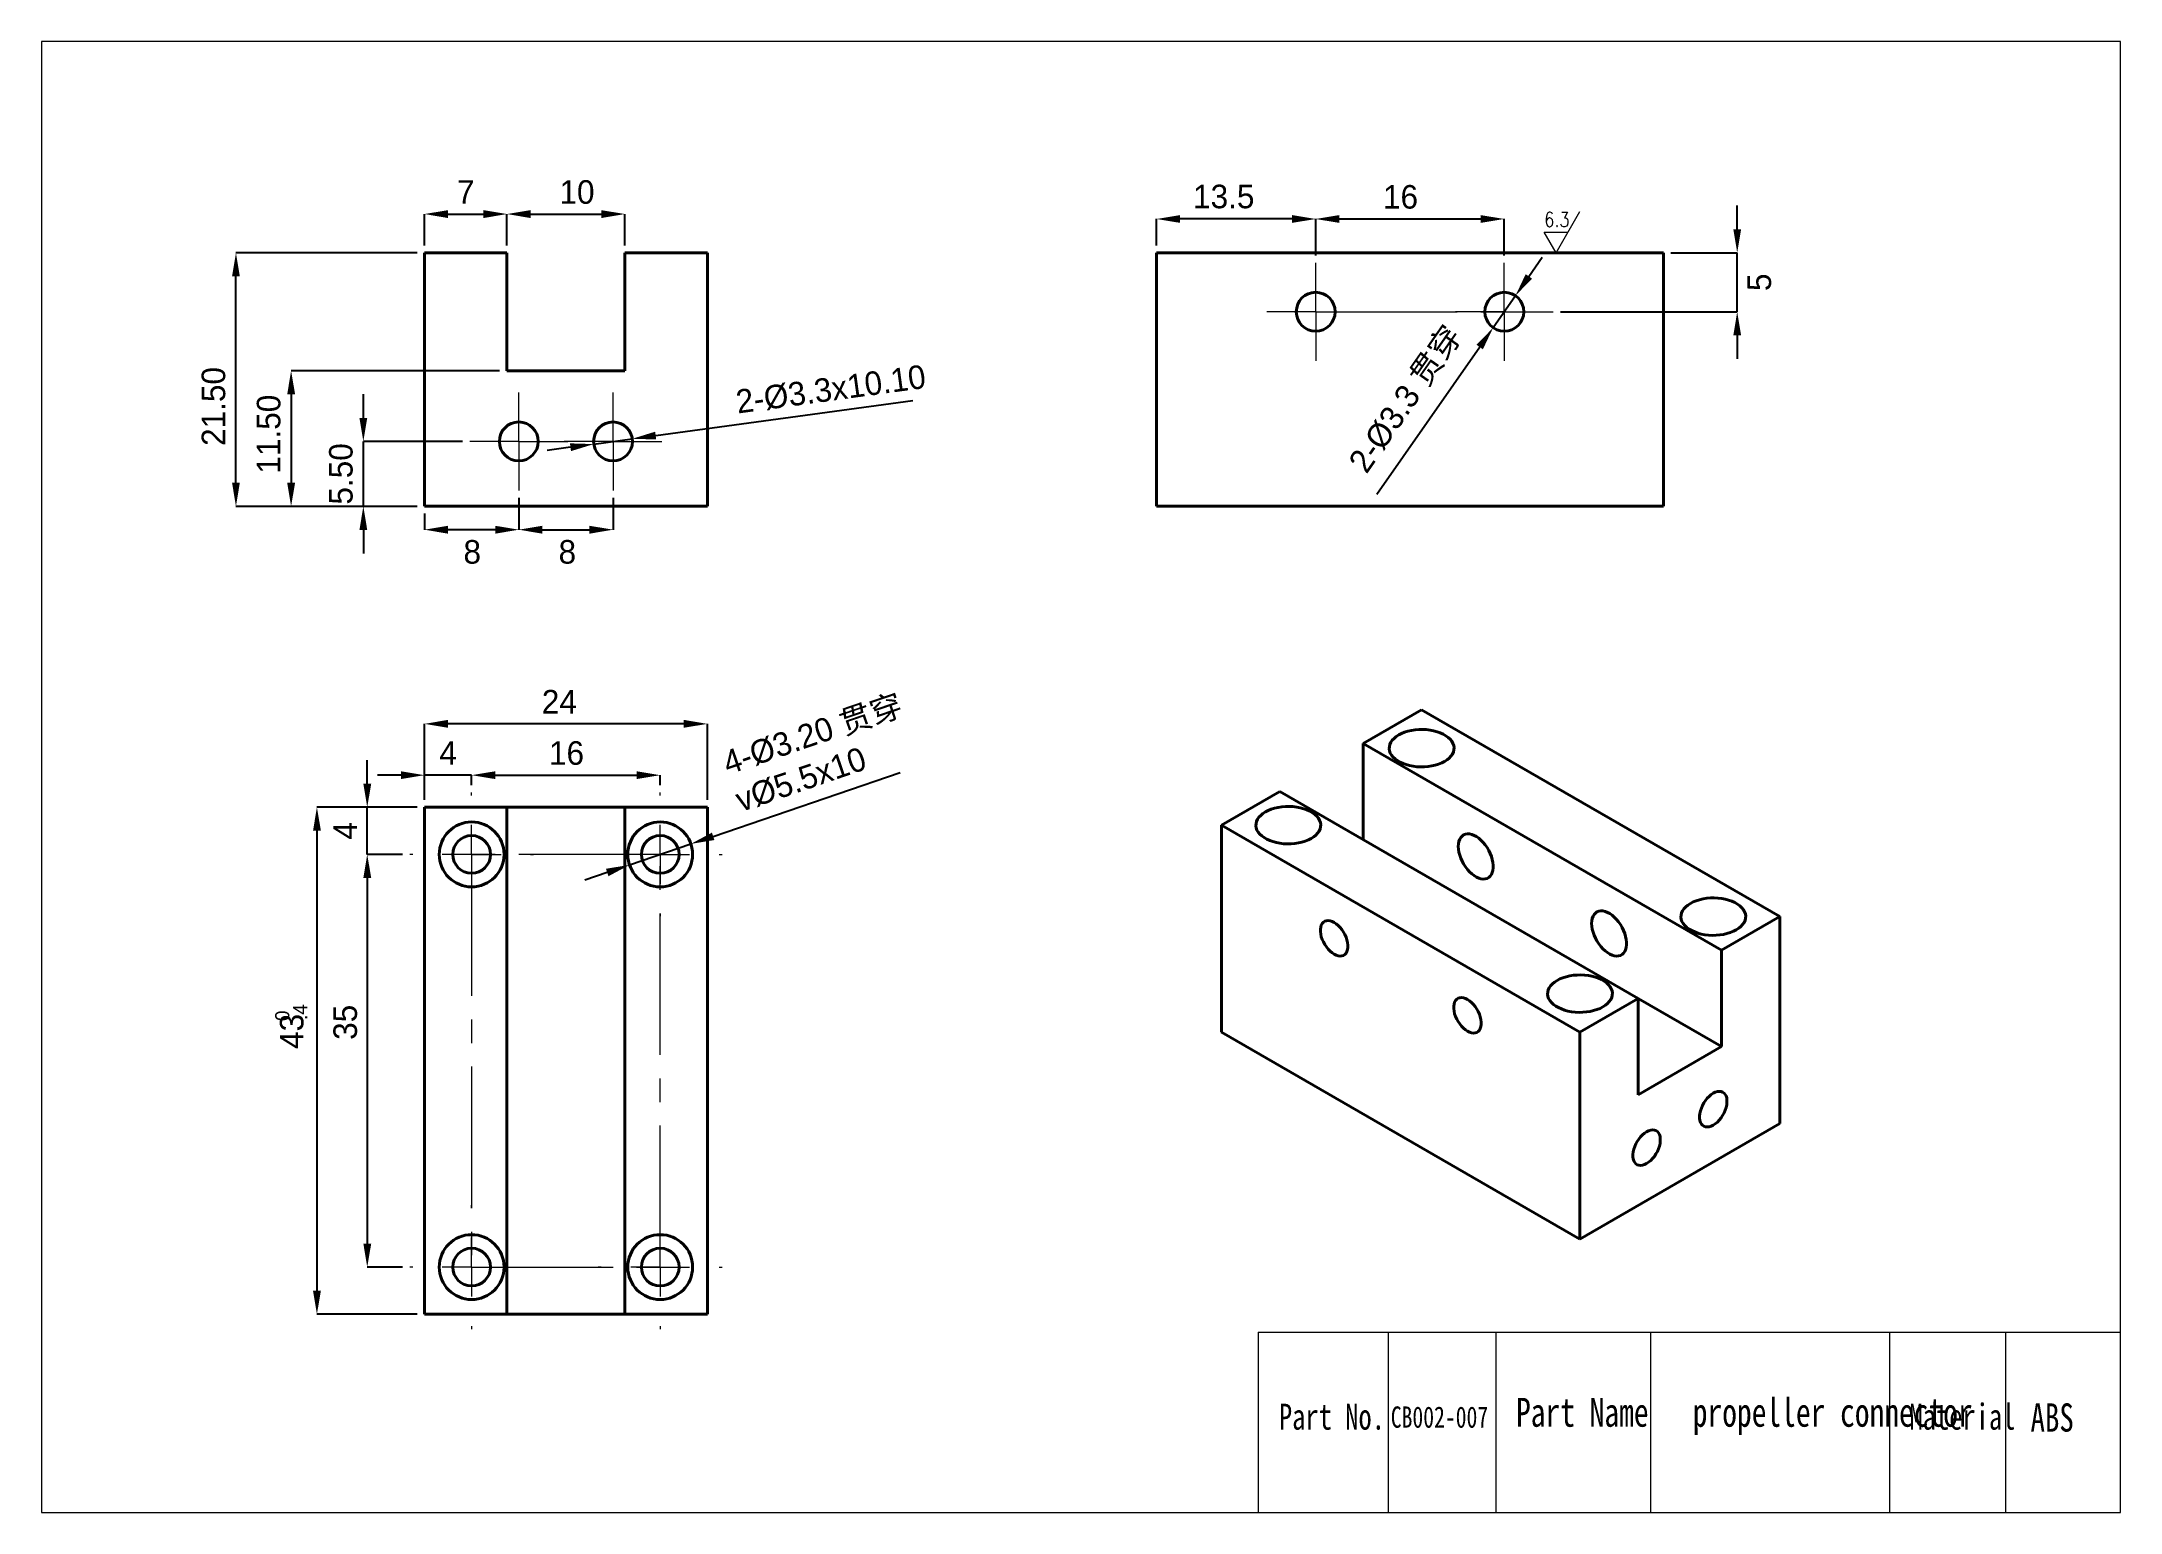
# Model space of a CAD drawing. Header units: millimetres. Extents: x 6.8 to 24.4, y 7.2 to 19.7.
import ezdxf

# ---------------------------------------------------------------- set-up
doc = ezdxf.new("R2010")
doc.units = ezdxf.units.MM
doc.header["$LTSCALE"] = 0.1
doc.linetypes.add('CENTERX2', pattern=[20.32, 12.7, -2.54, 2.54, -2.54])
doc.linetypes.add('点画线', pattern=[18, 12, -2, 2, -2])
doc.layers.get('0').update_dxf_attribs({"lineweight": 18})
for name, color, linetype, lineweight in [('1轮廓实线层', 7, 'Continuous', 40), ('2细线层', 4, 'Continuous', 18), ('3中心线层', 1, 'CENTERX2', 18), ('dim', 82, 'Continuous', 9), ('尺寸线层', 3, 'Continuous', 18)]:
    doc.layers.add(name, color=color, linetype=linetype, lineweight=lineweight)
doc.styles.add('SLDTEXTSTYLE1', font='')
doc.styles.add('TXT08', font='txt.shx', dxfattribs={"width": 0.8, "bigfont": 'gbcbig.shx'})
doc.styles.get('SLDTEXTSTYLE1').set_extended_font_data('汉仪长仿宋体')
doc.dimstyles.new('SLDDIMSTYLE0', dxfattribs={"dimtxt": 0.35, "dimasz": 0.408, "dimexe": 0, "dimexo": 0.0625, "dimgap": 0.0875, "dimtad": 1, "dimlfac": 10, "dimrnd": 1e-09, "dimzin": 12, "dimdsep": 46, "dimtxsty": 'SLDTEXTSTYLE1', "dimcen": 0.09, "dimdle": 0.816, "dimadec": 0, "dimazin": 3, "dimtfac": 1, "dimtofl": 0, "dimtmove": 0, "dimatfit": 3, "dimfxl": 1, "dimfrac": 2, "dimtolj": 1, "dimarcsym": 0})
doc.dimstyles.new('SLDDIMSTYLE1', dxfattribs={"dimtxt": 0.35, "dimasz": 0.408, "dimexe": 0, "dimexo": 0.0625, "dimgap": 0.0875, "dimtad": 1, "dimlfac": 10, "dimrnd": 1e-09, "dimzin": 4, "dimdsep": 46, "dimtxsty": 'SLDTEXTSTYLE1', "dimcen": 0.09, "dimdle": 0.816, "dimadec": 0, "dimazin": 1, "dimtfac": 1, "dimtmove": 0, "dimatfit": 0, "dimfxl": 1, "dimfrac": 2, "dimtolj": 1, "dimarcsym": 0})
doc.dimstyles.new('SLDDIMSTYLE2', dxfattribs={"dimtxt": 0.35, "dimasz": 0.408, "dimexe": 0, "dimexo": 0.0625, "dimgap": 0.0875, "dimtad": 1, "dimlfac": 10, "dimrnd": 1e-09, "dimzin": 12, "dimdsep": 46, "dimtxsty": 'SLDTEXTSTYLE1', "dimcen": 0.09, "dimdle": 0.816, "dimadec": 0, "dimazin": 3, "dimtfac": 1, "dimtmove": 0, "dimatfit": 0, "dimfxl": 1, "dimfrac": 2, "dimtolj": 1, "dimarcsym": 0})

# ---------------------------------------------------------------- blocks, each defined once
blk = doc.blocks.new('*X4')
at = {"layer": '2细线层', "linetype": 'Continuous'}
for points in [[(16.434, 18.185), (16.434, 18.119), (16.234, 18.152)], [(17.384, 18.185), (17.384, 18.119), (17.584, 18.152)]]:
    blk.add_hatch(color=0, dxfattribs=at).paths.add_polyline_path(points, flags=0)
at = {"layer": '2细线层', "color": 0, "linetype": 'Continuous', "lineweight": -2}
for p, q in [((16.234, 17.928), (16.234, 18.152)), ((17.384, 18.152), (16.434, 18.152)), ((17.584, 17.843), (17.584, 18.152))]:
    blk.add_line(p, q, dxfattribs=at)
at = {"layer": '2细线层', "color": 0, "linetype": 'Continuous', "lineweight": 0, "insert": (16.804, 18.443), "char_height": 0.2, "width": 0.7108, "attachment_point": 2, "style": 'SLDTEXTSTYLE1'}
blk.add_mtext('13.5', dxfattribs=at)
blk = doc.blocks.new('*X5')
at = {"layer": '2细线层', "linetype": 'Continuous'}
for points in [[(17.784, 18.185), (17.784, 18.119), (17.584, 18.152)], [(18.984, 18.185), (18.984, 18.119), (19.184, 18.152)]]:
    blk.add_hatch(color=0, dxfattribs=at).paths.add_polyline_path(points, flags=0)
at = {"layer": '2细线层', "color": 0, "linetype": 'Continuous', "lineweight": -2}
for p, q in [((17.584, 17.843), (17.584, 18.152)), ((17.784, 18.152), (18.984, 18.152)), ((19.184, 17.843), (19.184, 18.152))]:
    blk.add_line(p, q, dxfattribs=at)
at = {"layer": '2细线层', "color": 0, "linetype": 'Continuous', "lineweight": 0, "insert": (18.304, 18.44), "char_height": 0.2, "width": 0.31302, "attachment_point": 2, "style": 'SLDTEXTSTYLE1'}
blk.add_mtext('16', dxfattribs=at)
blk = doc.blocks.new('*X6')
at = {"layer": '2细线层', "linetype": 'Continuous'}
for points in [[(21.128, 18.065), (21.194, 18.065), (21.161, 17.865)], [(21.128, 17.165), (21.194, 17.165), (21.161, 17.365)]]:
    blk.add_hatch(color=0, dxfattribs=at).paths.add_polyline_path(points, flags=0)
at = {"layer": '2细线层', "color": 0, "linetype": 'Continuous', "lineweight": -2}
for p, q in [((21.161, 18.065), (21.161, 18.265)), ((20.597, 17.865), (21.161, 17.865)), ((21.161, 17.365), (21.161, 17.865)), ((19.662, 17.365), (21.161, 17.365)), ((21.161, 17.165), (21.161, 16.965))]:
    blk.add_line(p, q, dxfattribs=at)
at = {"layer": '2细线层', "color": 0, "linetype": 'Continuous', "lineweight": 0, "insert": (21.248, 17.615), "char_height": 0.2, "width": 0.39391, "attachment_point": 2, "rotation": 90, "style": 'SLDTEXTSTYLE1'}
blk.add_mtext('5', dxfattribs=at)
blk = doc.blocks.new('*X7')
at = {"layer": '2细线层', "linetype": 'Continuous'}
for points in [[(19.366, 17.684), (19.42, 17.646), (19.279, 17.501)], [(18.949, 17.085), (19.003, 17.047), (19.09, 17.23)]]:
    blk.add_hatch(color=0, dxfattribs=at).paths.add_polyline_path(points, flags=0)
at = {"layer": '2细线层', "color": 0, "linetype": 'Continuous', "lineweight": -2}
for p, q in [((19.393, 17.665), (19.507, 17.829)), ((19.279, 17.501), (19.09, 17.23)), ((18.976, 17.066), (18.104, 15.814))]:
    blk.add_line(p, q, dxfattribs=at)
at = {"layer": '2细线层', "color": 0, "linetype": 'Continuous', "lineweight": 0, "insert": (17.851, 16.097), "char_height": 0.2, "width": 2.41163, "attachment_point": 1, "rotation": 55.1472, "style": 'SLDTEXTSTYLE1'}
blk.add_mtext('2-%%C3.3 贯穿', dxfattribs=at)
blk = doc.blocks.new('SW_CENTERMARKSYMBOL_0')
at = {"layer": '3中心线层', "color": 0, "linetype": 'CENTERX2', "lineweight": 0}
for p, q in [((0, 0.25), (0, 0.415)), ((0, 0), (0, 0.25)), ((-0.25, 0), (-0.415, 0)), ((0, 0), (-0.25, 0)), ((0, 0), (0, -0.25)), ((0, 0), (0.25, 0)), ((0.25, 0), (0.415, 0)), ((0, -0.25), (0, -0.415))]:
    blk.add_line(p, q, dxfattribs=at)
blk = doc.blocks.new('SW_CENTERMARKSYMBOL_1')
at = {"layer": '3中心线层', "color": 0, "linetype": 'CENTERX2', "lineweight": 0}
for p, q in [((0, 0.25), (0, 0.415)), ((0, 0), (0, 0.25)), ((-0.25, 0), (-0.415, 0)), ((0, 0), (-0.25, 0)), ((0, 0), (0, -0.25)), ((0, 0), (0.25, 0)), ((0.25, 0), (0.415, 0)), ((0, -0.25), (0, -0.415))]:
    blk.add_line(p, q, dxfattribs=at)
blk = doc.blocks.new('*X10')
at = {"layer": '2细线层', "linetype": 'Continuous'}
for points in [[(10.222, 18.227), (10.222, 18.16), (10.022, 18.194)], [(10.522, 18.227), (10.522, 18.16), (10.722, 18.194)]]:
    blk.add_hatch(color=0, dxfattribs=at).paths.add_polyline_path(points, flags=0)
at = {"layer": '2细线层', "color": 0, "linetype": 'Continuous', "lineweight": -2}
for p, q in [((10.022, 17.928), (10.022, 18.194)), ((10.222, 18.194), (10.522, 18.194)), ((10.722, 17.928), (10.722, 18.194))]:
    blk.add_line(p, q, dxfattribs=at)
at = {"layer": '2细线层', "color": 0, "linetype": 'Continuous', "lineweight": 0, "insert": (10.372, 18.481), "char_height": 0.2, "width": 0.16066, "attachment_point": 2, "style": 'SLDTEXTSTYLE1'}
blk.add_mtext('7', dxfattribs=at)
blk = doc.blocks.new('*X11')
at = {"layer": '2细线层', "linetype": 'Continuous'}
for points in [[(10.922, 18.227), (10.922, 18.16), (10.722, 18.194)], [(11.522, 18.227), (11.522, 18.16), (11.722, 18.194)]]:
    blk.add_hatch(color=0, dxfattribs=at).paths.add_polyline_path(points, flags=0)
at = {"layer": '2细线层', "color": 0, "linetype": 'Continuous', "lineweight": -2}
for p, q in [((10.722, 17.928), (10.722, 18.194)), ((10.922, 18.194), (11.522, 18.194)), ((11.722, 17.928), (11.722, 18.194))]:
    blk.add_line(p, q, dxfattribs=at)
at = {"layer": '2细线层', "color": 0, "linetype": 'Continuous', "lineweight": 0, "insert": (11.316, 18.481), "char_height": 0.2, "width": 0.31413, "attachment_point": 2, "style": 'SLDTEXTSTYLE1'}
blk.add_mtext('10', dxfattribs=at)
blk = doc.blocks.new('*X12')
at = {"layer": '2细线层', "linetype": 'Continuous'}
for points in [[(8.389, 17.665), (8.455, 17.665), (8.422, 17.865)], [(8.389, 15.915), (8.455, 15.915), (8.422, 15.715)]]:
    blk.add_hatch(color=0, dxfattribs=at).paths.add_polyline_path(points, flags=0)
at = {"layer": '2细线层', "color": 0, "linetype": 'Continuous', "lineweight": -2}
for p, q in [((9.959, 17.865), (8.422, 17.865)), ((8.422, 15.915), (8.422, 17.665)), ((9.959, 15.715), (8.422, 15.715))]:
    blk.add_line(p, q, dxfattribs=at)
at = {"layer": '2细线层', "color": 0, "linetype": 'Continuous', "lineweight": 0, "insert": (8.131, 16.562), "char_height": 0.2, "width": 0.94792, "attachment_point": 2, "rotation": 90, "style": 'SLDTEXTSTYLE1'}
blk.add_mtext('21.50', dxfattribs=at)
blk = doc.blocks.new('*X13')
at = {"layer": '2细线层', "linetype": 'Continuous'}
for points in [[(9.47, 16.465), (9.536, 16.465), (9.503, 16.265)], [(9.47, 15.515), (9.536, 15.515), (9.503, 15.715)]]:
    blk.add_hatch(color=0, dxfattribs=at).paths.add_polyline_path(points, flags=0)
at = {"layer": '2细线层', "color": 0, "linetype": 'Continuous', "lineweight": -2}
for p, q in [((9.503, 16.465), (9.503, 16.665)), ((10.344, 16.265), (9.503, 16.265)), ((9.503, 15.715), (9.503, 16.265)), ((9.959, 15.715), (9.503, 15.715)), ((9.503, 15.515), (9.503, 15.315))]:
    blk.add_line(p, q, dxfattribs=at)
at = {"layer": '2细线层', "color": 0, "linetype": 'Continuous', "lineweight": 0, "insert": (9.212, 15.99), "char_height": 0.2, "width": 0.74571, "attachment_point": 2, "rotation": 90, "style": 'SLDTEXTSTYLE1'}
blk.add_mtext('5.50', dxfattribs=at)
blk = doc.blocks.new('*X14')
at = {"layer": '2细线层', "linetype": 'Continuous'}
for points in [[(10.222, 15.55), (10.222, 15.483), (10.022, 15.517)], [(10.622, 15.55), (10.622, 15.483), (10.822, 15.517)]]:
    blk.add_hatch(color=0, dxfattribs=at).paths.add_polyline_path(points, flags=0)
at = {"layer": '2细线层', "color": 0, "linetype": 'Continuous', "lineweight": -2}
for p, q in [((10.822, 15.788), (10.822, 15.517)), ((10.022, 15.653), (10.022, 15.517)), ((10.622, 15.517), (10.222, 15.517))]:
    blk.add_line(p, q, dxfattribs=at)
at = {"layer": '2细线层', "color": 0, "linetype": 'Continuous', "lineweight": 0, "insert": (10.427, 15.429), "char_height": 0.2, "width": 0.14404, "attachment_point": 2, "style": 'SLDTEXTSTYLE1'}
blk.add_mtext('8', dxfattribs=at)
blk = doc.blocks.new('*X15')
at = {"layer": '2细线层', "linetype": 'Continuous'}
for points in [[(11.022, 15.55), (11.022, 15.483), (10.822, 15.517)], [(11.422, 15.55), (11.422, 15.483), (11.622, 15.517)]]:
    blk.add_hatch(color=0, dxfattribs=at).paths.add_polyline_path(points, flags=0)
at = {"layer": '2细线层', "color": 0, "linetype": 'Continuous', "lineweight": -2}
for p, q in [((10.822, 15.788), (10.822, 15.517)), ((11.622, 15.788), (11.622, 15.517)), ((11.022, 15.517), (11.422, 15.517))]:
    blk.add_line(p, q, dxfattribs=at)
at = {"layer": '2细线层', "color": 0, "linetype": 'Continuous', "lineweight": 0, "insert": (11.234, 15.429), "char_height": 0.2, "width": 0.14404, "attachment_point": 2, "style": 'SLDTEXTSTYLE1'}
blk.add_mtext('8', dxfattribs=at)
blk = doc.blocks.new('*X16')
at = {"layer": '2细线层', "linetype": 'Continuous'}
for points in [[(11.256, 16.249), (11.265, 16.183), (11.458, 16.243)], [(11.979, 16.348), (11.988, 16.282), (11.785, 16.288)]]:
    blk.add_hatch(color=0, dxfattribs=at).paths.add_polyline_path(points, flags=0)
at = {"layer": '2细线层', "color": 0, "linetype": 'Continuous', "lineweight": -2}
for p, q in [((11.984, 16.315), (14.167, 16.612)), ((11.458, 16.243), (11.785, 16.288)), ((11.26, 16.216), (11.062, 16.189))]:
    blk.add_line(p, q, dxfattribs=at)
at = {"layer": '2细线层', "color": 0, "linetype": 'Continuous', "lineweight": 0, "insert": (12.653, 16.7), "char_height": 0.2, "width": 2.67716, "attachment_point": 1, "rotation": 7.753, "style": 'SLDTEXTSTYLE1'}
blk.add_mtext('2-%%C3.3x10.10', dxfattribs=at)
blk = doc.blocks.new('*X17')
at = {"layer": '2细线层', "linetype": 'Continuous'}
for points in [[(8.857, 16.665), (8.924, 16.665), (8.89, 16.865)], [(8.857, 15.915), (8.924, 15.915), (8.89, 15.715)]]:
    blk.add_hatch(color=0, dxfattribs=at).paths.add_polyline_path(points, flags=0)
at = {"layer": '2细线层', "color": 0, "linetype": 'Continuous', "lineweight": -2}
for p, q in [((10.659, 16.865), (8.89, 16.865)), ((8.89, 16.665), (8.89, 15.915)), ((9.959, 15.715), (8.89, 15.715))]:
    blk.add_line(p, q, dxfattribs=at)
at = {"layer": '2细线层', "color": 0, "linetype": 'Continuous', "lineweight": 0, "insert": (8.599, 16.327), "char_height": 0.2, "width": 0.9169, "attachment_point": 2, "rotation": 90, "style": 'SLDTEXTSTYLE1'}
blk.add_mtext('11.50', dxfattribs=at)
blk = doc.blocks.new('SW_CENTERMARKSYMBOL_2')
at = {"layer": '3中心线层', "color": 0, "linetype": 'CENTERX2', "lineweight": 0}
for p, q in [((0, 0.25), (0, 0.415)), ((0, 0), (0, 0.25)), ((-0.25, 0), (-0.415, 0)), ((0, 0), (-0.25, 0)), ((0, 0), (0, -0.25)), ((0, 0), (0.25, 0)), ((0.25, 0), (0.415, 0)), ((0, -0.25), (0, -0.415))]:
    blk.add_line(p, q, dxfattribs=at)
blk = doc.blocks.new('SW_CENTERMARKSYMBOL_3')
at = {"layer": '3中心线层', "color": 0, "linetype": 'CENTERX2', "lineweight": 0}
for p, q in [((0, 0.25), (0, 0.415)), ((0, 0), (0, 0.25)), ((-0.25, 0), (-0.415, 0)), ((0, 0), (-0.25, 0)), ((0, 0), (0, -0.25)), ((0, 0), (0.25, 0)), ((0.25, 0), (0.415, 0)), ((0, -0.25), (0, -0.415))]:
    blk.add_line(p, q, dxfattribs=at)
blk = doc.blocks.new('*X20')
at = {"layer": '2细线层', "linetype": 'Continuous'}
for points in [[(10.222, 13.904), (10.222, 13.837), (10.022, 13.87)], [(12.222, 13.904), (12.222, 13.837), (12.422, 13.87)]]:
    blk.add_hatch(color=0, dxfattribs=at).paths.add_polyline_path(points, flags=0)
at = {"layer": '2细线层', "color": 0, "linetype": 'Continuous', "lineweight": -2}
for p, q in [((10.022, 13.225), (10.022, 13.87)), ((12.222, 13.87), (10.222, 13.87)), ((12.422, 13.225), (12.422, 13.87))]:
    blk.add_line(p, q, dxfattribs=at)
at = {"layer": '2细线层', "color": 0, "linetype": 'Continuous', "lineweight": 0, "insert": (11.166, 14.158), "char_height": 0.2, "width": 0.35568, "attachment_point": 2, "style": 'SLDTEXTSTYLE1'}
blk.add_mtext('24', dxfattribs=at)
blk = doc.blocks.new('*X22')
at = {"layer": '2细线层', "color": 0, "linetype": 'Continuous', "lineweight": 0, "char_height": 0.2, "attachment_point": 1, "rotation": 90, "style": 'SLDTEXTSTYLE1'}
for s, insert, width in [('{\\H0.6x;-.4}', (8.907, 11.305), 0.77452), ('{\\H0.6x; 0}', (8.755, 11.305), 0.77452), ('43', (8.795, 11.113), 1.54238)]:
    blk.add_mtext(s, dxfattribs=dict(at, insert=insert, width=width))
blk = doc.blocks.new('*X21')
at = {"layer": '2细线层', "linetype": 'Continuous'}
for points in [[(9.076, 12.963), (9.143, 12.963), (9.109, 13.163)], [(9.076, 9.063), (9.143, 9.063), (9.109, 8.863)]]:
    blk.add_hatch(color=0, dxfattribs=at).paths.add_polyline_path(points, flags=0)
at = {"layer": '2细线层', "color": 0, "linetype": 'Continuous', "lineweight": -2}
for p, q in [((9.959, 13.163), (9.109, 13.163)), ((9.109, 12.963), (9.109, 9.063)), ((9.959, 8.863), (9.109, 8.863))]:
    blk.add_line(p, q, dxfattribs=at)
at = {"layer": '2细线层', "color": 0, "linetype": 'Continuous', "lineweight": 0}
blk.add_blockref('*X22', (0, 0), dxfattribs=at)
blk = doc.blocks.new('*X23')
at = {"layer": '2细线层', "linetype": 'Continuous'}
for points in [[(9.822, 13.468), (9.822, 13.402), (10.022, 13.435)], [(10.622, 13.468), (10.622, 13.402), (10.422, 13.435)]]:
    blk.add_hatch(color=0, dxfattribs=at).paths.add_polyline_path(points, flags=0)
at = {"layer": '2细线层', "color": 0, "linetype": 'Continuous', "lineweight": -2}
for p, q in [((9.822, 13.435), (9.622, 13.435)), ((10.022, 13.225), (10.022, 13.435)), ((10.422, 13.435), (10.022, 13.435)), ((10.422, 13.35), (10.422, 13.435)), ((10.622, 13.435), (10.822, 13.435))]:
    blk.add_line(p, q, dxfattribs=at)
at = {"layer": '2细线层', "color": 0, "linetype": 'Continuous', "lineweight": 0, "insert": (10.222, 13.723), "char_height": 0.2, "width": 0.16288, "attachment_point": 2, "style": 'SLDTEXTSTYLE1'}
blk.add_mtext('4', dxfattribs=at)
blk = doc.blocks.new('*X24')
at = {"layer": '2细线层', "linetype": 'Continuous'}
for points in [[(10.622, 13.468), (10.622, 13.402), (10.422, 13.435)], [(11.822, 13.468), (11.822, 13.402), (12.022, 13.435)]]:
    blk.add_hatch(color=0, dxfattribs=at).paths.add_polyline_path(points, flags=0)
at = {"layer": '2细线层', "color": 0, "linetype": 'Continuous', "lineweight": -2}
for p, q in [((10.422, 13.35), (10.422, 13.435)), ((10.622, 13.435), (11.822, 13.435)), ((12.022, 13.35), (12.022, 13.435))]:
    blk.add_line(p, q, dxfattribs=at)
at = {"layer": '2细线层', "color": 0, "linetype": 'Continuous', "lineweight": 0, "insert": (11.227, 13.723), "char_height": 0.2, "width": 0.31302, "attachment_point": 2, "style": 'SLDTEXTSTYLE1'}
blk.add_mtext('16', dxfattribs=at)
blk = doc.blocks.new('*X25')
at = {"layer": '2细线层', "linetype": 'Continuous'}
for points in [[(9.503, 13.363), (9.57, 13.363), (9.536, 13.163)], [(9.503, 12.563), (9.57, 12.563), (9.536, 12.763)]]:
    blk.add_hatch(color=0, dxfattribs=at).paths.add_polyline_path(points, flags=0)
at = {"layer": '2细线层', "color": 0, "linetype": 'Continuous', "lineweight": -2}
for p, q in [((9.536, 13.363), (9.536, 13.563)), ((9.959, 13.163), (9.536, 13.163)), ((9.536, 12.763), (9.536, 13.163)), ((9.834, 12.763), (9.536, 12.763)), ((9.536, 12.563), (9.536, 12.363))]:
    blk.add_line(p, q, dxfattribs=at)
at = {"layer": '2细线层', "color": 0, "linetype": 'Continuous', "lineweight": 0, "insert": (9.249, 12.963), "char_height": 0.2, "width": 0.3928, "attachment_point": 2, "rotation": 90, "style": 'SLDTEXTSTYLE1'}
blk.add_mtext('4', dxfattribs=at)
blk = doc.blocks.new('*X26')
at = {"layer": '2细线层', "linetype": 'Continuous'}
for points in [[(9.503, 12.563), (9.57, 12.563), (9.536, 12.763)], [(9.503, 9.463), (9.57, 9.463), (9.536, 9.263)]]:
    blk.add_hatch(color=0, dxfattribs=at).paths.add_polyline_path(points, flags=0)
at = {"layer": '2细线层', "color": 0, "linetype": 'Continuous', "lineweight": -2}
for p, q in [((9.834, 12.763), (9.536, 12.763)), ((9.536, 12.563), (9.536, 9.463)), ((9.834, 9.263), (9.536, 9.263))]:
    blk.add_line(p, q, dxfattribs=at)
at = {"layer": '2细线层', "color": 0, "linetype": 'Continuous', "lineweight": 0, "insert": (9.249, 11.339), "char_height": 0.2, "width": 0.39723, "attachment_point": 2, "rotation": 90, "style": 'SLDTEXTSTYLE1'}
blk.add_mtext('35', dxfattribs=at)
blk = doc.blocks.new('*X27')
at = {"layer": '2细线层', "linetype": 'Continuous'}
for points in [[(12.461, 12.948), (12.482, 12.885), (12.282, 12.852)], [(11.562, 12.641), (11.583, 12.578), (11.762, 12.674)]]:
    blk.add_hatch(color=0, dxfattribs=at).paths.add_polyline_path(points, flags=0)
at = {"layer": '2细线层', "color": 0, "linetype": 'Continuous', "lineweight": -2}
for p, q in [((12.471, 12.916), (14.057, 13.458)), ((11.762, 12.674), (12.282, 12.852)), ((11.572, 12.609), (11.383, 12.545))]:
    blk.add_line(p, q, dxfattribs=at)
at = {"layer": '2细线层', "color": 0, "linetype": 'Continuous', "lineweight": 0, "insert": (12.533, 13.626), "char_height": 0.2, "width": 2.66278, "attachment_point": 1, "rotation": 18.8686, "style": 'SLDTEXTSTYLE1'}
blk.add_mtext('4-%%C3.20 贯穿\\Pv%%C5.5x10', dxfattribs=at)
blk = doc.blocks.new('SW_CENTERMARKSYMBOL_4')
at = {"layer": '3中心线层', "color": 0, "linetype": 'CENTERX2', "lineweight": 0}
for p, q in [((0, 0.5), (0, 0.525)), ((0, 0), (0, 0.25)), ((-0.5, 0), (-0.525, 0)), ((0, 0), (-0.25, 0)), ((0, 0), (0, -0.25)), ((0, 0), (0.25, 0)), ((0.5, 0), (0.525, 0)), ((0, -0.5), (0, -0.525))]:
    blk.add_line(p, q, dxfattribs=at)
blk = doc.blocks.new('SW_CENTERMARKSYMBOL_5')
at = {"layer": '3中心线层', "color": 0, "linetype": 'CENTERX2', "lineweight": 0}
for p, q in [((0, 0.5), (0, 0.525)), ((0, 0), (0, 0.25)), ((-0.5, 0), (-0.525, 0)), ((0, 0), (-0.25, 0)), ((0, 0), (0, -0.25)), ((0, 0), (0.25, 0)), ((0.5, 0), (0.525, 0)), ((0, -0.5), (0, -0.525))]:
    blk.add_line(p, q, dxfattribs=at)
blk = doc.blocks.new('SW_CENTERMARKSYMBOL_6')
at = {"layer": '3中心线层', "color": 0, "linetype": 'CENTERX2', "lineweight": 0}
for p, q in [((0, 0.5), (0, 0.525)), ((0, 0), (0, 0.25)), ((-0.5, 0), (-0.525, 0)), ((0, 0), (-0.25, 0)), ((0, 0), (0, -0.25)), ((0, 0), (0.25, 0)), ((0.5, 0), (0.525, 0)), ((0, -0.5), (0, -0.525))]:
    blk.add_line(p, q, dxfattribs=at)
blk = doc.blocks.new('SW_CENTERMARKSYMBOL_7')
at = {"layer": '3中心线层', "color": 0, "linetype": 'CENTERX2', "lineweight": 0}
for p, q in [((0, 0.5), (0, 0.525)), ((0, 0), (0, 0.25)), ((-0.5, 0), (-0.525, 0)), ((0, 0), (-0.25, 0)), ((0, 0), (0, -0.25)), ((0, 0), (0.25, 0)), ((0.5, 0), (0.525, 0)), ((0, -0.5), (0, -0.525))]:
    blk.add_line(p, q, dxfattribs=at)

msp = doc.modelspace()

# ---------------------------------------------------------------- linework, layer by layer
for p, q in [((24.4127, 19.6565), (6.7727, 19.6565)), ((6.7727, 19.6565), (6.7727, 7.1825)), ((24.4127, 13.4195), (24.4127, 19.6565)), ((24.4127, 7.1825), (24.4127, 13.4195)), ((17.097, 8.7101), (17.097, 7.1825)), ((17.097, 8.7101), (24.4127, 8.7101)), ((18.1988, 8.7101), (18.1988, 7.1825)), ((19.1125, 8.7101), (19.1125, 7.1825)), ((20.4257, 8.7101), (20.4257, 7.1825)), ((22.4518, 8.7101), (22.4518, 7.1825)), ((23.4383, 8.7101), (23.4383, 7.1825)), ((24.4127, 7.1825), (24.4127, 8.7101)), ((6.7727, 7.1825), (24.4127, 7.1825)), ((17.7065, 7.1825), (24.4127, 7.1825))]:
    msp.add_line(p, q)
at = {"color": 1, "linetype": '点画线'}
for p, q in [((17.5845, 17.3653), (19.1845, 17.3653)), ((10.422, 12.7629), (10.422, 9.2629)), ((12.022, 12.7629), (10.422, 12.7629)), ((12.022, 9.2629), (12.022, 12.7629)), ((10.422, 9.2629), (12.022, 9.2629))]:
    msp.add_line(p, q, dxfattribs=at)
at = {"layer": '1轮廓实线层', "linetype": 'Continuous', "lineweight": 40}
for p, q in [((10.022, 15.7153), (10.022, 17.8653)), ((10.022, 17.8653), (10.722, 17.8653)), ((10.722, 17.8653), (10.722, 16.8653)), ((11.722, 16.8653), (11.722, 17.8653)), ((11.722, 17.8653), (12.422, 17.8653)), ((12.422, 15.7153), (12.422, 17.8653)), ((16.2345, 17.8653), (16.2345, 15.7153)), ((16.2345, 17.8653), (20.5345, 17.8653)), ((20.5345, 15.7153), (20.5345, 17.8653)), ((10.722, 16.8653), (11.722, 16.8653)), ((10.022, 15.7153), (12.422, 15.7153)), ((16.2345, 15.7153), (20.5345, 15.7153)), ((18.4831, 13.9905), (17.9881, 13.7047)), ((21.5236, 12.2352), (18.4831, 13.9905)), ((17.9881, 13.7047), (21.0286, 11.9495)), ((17.9881, 13.7047), (17.9881, 12.8883)), ((17.281, 13.2965), (16.786, 13.0108)), ((17.281, 13.2965), (20.3215, 11.5413)), ((10.022, 13.1629), (10.022, 8.8629)), ((10.722, 13.1629), (10.022, 13.1629)), ((10.722, 13.1629), (10.722, 8.8629)), ((11.722, 13.1629), (10.722, 13.1629)), ((11.722, 13.1629), (11.722, 8.8629)), ((12.422, 13.1629), (11.722, 13.1629)), ((12.422, 8.8629), (12.422, 13.1629)), ((16.786, 13.0108), (19.8266, 11.2555)), ((16.786, 13.0108), (16.786, 11.2552)), ((21.0286, 11.9495), (21.5236, 12.2352)), ((21.5236, 10.4796), (21.5236, 12.2352)), ((21.0286, 11.1329), (21.0286, 11.9495)), ((19.8266, 11.2555), (20.3215, 11.5413)), ((20.3215, 11.5413), (20.3215, 10.7247)), ((21.0286, 11.1329), (20.3215, 11.5411)), ((16.786, 11.2552), (19.8266, 9.5)), ((19.8266, 9.5), (19.8266, 11.2555)), ((20.3215, 10.7247), (21.0286, 11.1329)), ((19.8266, 9.5), (21.5236, 10.4796)), ((10.022, 8.8629), (10.722, 8.8629)), ((10.722, 8.8629), (11.722, 8.8629)), ((11.722, 8.8629), (12.422, 8.8629))]:
    msp.add_line(p, q, dxfattribs=at)
for points in [[(18.6775, 13.5517), (18.6536, 13.5394), (18.6274, 13.5288), (18.5993, 13.52), (18.5696, 13.5132), (18.5387, 13.5084), (18.507, 13.5058), (18.4751, 13.5052), (18.4432, 13.5068), (18.4119, 13.5106), (18.3815, 13.5164), (18.3525, 13.5242), (18.3253, 13.5339), (18.3002, 13.5453), (18.2776, 13.5584), (18.2578, 13.5729), (18.241, 13.5886), (18.2275, 13.6053), (18.2174, 13.6228), (18.211, 13.6409), (18.2082, 13.6593), (18.2091, 13.6778), (18.2137, 13.696), (18.222, 13.7139), (18.2338, 13.731), (18.249, 13.7473), (18.2673, 13.7624), (18.2886, 13.7762), (18.3125, 13.7884), (18.3387, 13.799), (18.3668, 13.8078), (18.3966, 13.8146), (18.4274, 13.8194), (18.4591, 13.8221), (18.4911, 13.8226), (18.5229, 13.821), (18.5542, 13.8173), (18.5846, 13.8115), (18.6136, 13.8037), (18.6408, 13.794), (18.6659, 13.7825), (18.6885, 13.7695), (18.7083, 13.755), (18.7251, 13.7393), (18.7386, 13.7225), (18.7487, 13.705), (18.7552, 13.6869), (18.7579, 13.6685), (18.757, 13.6501), (18.7524, 13.6318), (18.7441, 13.614), (18.7323, 13.5968), (18.7171, 13.5806), (18.6988, 13.5655), (18.6775, 13.5517)], [(17.5461, 12.8985), (17.5674, 12.9123), (17.5857, 12.9275), (17.6009, 12.9437), (17.6127, 12.9609), (17.621, 12.9787), (17.6256, 12.997), (17.6266, 13.0154), (17.6238, 13.0338), (17.6173, 13.0519), (17.6073, 13.0694), (17.5937, 13.0861), (17.577, 13.1019), (17.5571, 13.1163), (17.5345, 13.1294), (17.5094, 13.1408), (17.4822, 13.1505), (17.4532, 13.1583), (17.4229, 13.1641), (17.3915, 13.1679), (17.3597, 13.1695), (17.3277, 13.1689), (17.2961, 13.1663), (17.2652, 13.1615), (17.2355, 13.1547), (17.2073, 13.1459), (17.1811, 13.1353), (17.1572, 13.123), (17.136, 13.1093), (17.1176, 13.0941), (17.1025, 13.0779), (17.0906, 13.0607), (17.0824, 13.0429), (17.0777, 13.0246), (17.0768, 13.0062), (17.0796, 12.9878), (17.0861, 12.9697), (17.0961, 12.9522), (17.1096, 12.9354), (17.1264, 12.9197), (17.1463, 12.9053), (17.1689, 12.8922), (17.194, 12.8807), (17.2212, 12.8711), (17.2502, 12.8633), (17.2805, 12.8574), (17.3118, 12.8537), (17.3437, 12.8521), (17.3757, 12.8526), (17.4073, 12.8553), (17.4382, 12.8601), (17.4679, 12.8669), (17.4961, 12.8757), (17.5223, 12.8863), (17.5461, 12.8985)], [(18.7942, 12.8311), (18.7955, 12.8075), (18.7995, 12.7828), (18.806, 12.7574), (18.8149, 12.7318), (18.8261, 12.7064), (18.8394, 12.6817), (18.8546, 12.6582), (18.8713, 12.6362), (18.8893, 12.6162), (18.9083, 12.5985), (18.9278, 12.5834), (18.9476, 12.5712), (18.9674, 12.5621), (18.9867, 12.5562), (19.0052, 12.5538), (19.0226, 12.5547), (19.0385, 12.5591), (19.0528, 12.5668), (19.0651, 12.5777), (19.0752, 12.5915), (19.083, 12.6082), (19.0882, 12.6272), (19.0908, 12.6484), (19.0908, 12.6713), (19.0882, 12.6955), (19.083, 12.7207), (19.0752, 12.7462), (19.0651, 12.7718), (19.0528, 12.7968), (19.0385, 12.821), (19.0226, 12.8438), (19.0052, 12.8649), (18.9867, 12.8838), (18.9674, 12.9002), (18.9476, 12.9139), (18.9278, 12.9246), (18.9083, 12.9321), (18.8893, 12.9362), (18.8713, 12.937), (18.8546, 12.9343), (18.8394, 12.9282), (18.8261, 12.9189), (18.8149, 12.9065), (18.806, 12.8913), (18.7995, 12.8734), (18.7955, 12.8532), (18.7942, 12.8311)], [(21.1524, 12.1229), (21.1285, 12.1107), (21.1023, 12.1001), (21.0742, 12.0913), (21.0444, 12.0845), (21.0135, 12.0797), (20.9819, 12.0771), (20.9499, 12.0765), (20.9181, 12.0781), (20.8868, 12.0819), (20.8564, 12.0877), (20.8274, 12.0955), (20.8002, 12.1052), (20.7751, 12.1166), (20.7525, 12.1297), (20.7327, 12.1441), (20.7159, 12.1599), (20.7024, 12.1766), (20.6923, 12.1941), (20.6858, 12.2122), (20.683, 12.2306), (20.684, 12.249), (20.6886, 12.2673), (20.6969, 12.2851), (20.7087, 12.3023), (20.7239, 12.3185), (20.7422, 12.3337), (20.7635, 12.3475), (20.7874, 12.3597), (20.8136, 12.3703), (20.8417, 12.3791), (20.8714, 12.3859), (20.9023, 12.3907), (20.934, 12.3934), (20.9659, 12.3939), (20.9978, 12.3923), (21.0291, 12.3885), (21.0595, 12.3827), (21.0884, 12.3749), (21.1157, 12.3652), (21.1407, 12.3538), (21.1634, 12.3407), (21.1832, 12.3263), (21.2, 12.3105), (21.2135, 12.2938), (21.2236, 12.2763), (21.23, 12.2582), (21.2328, 12.2398), (21.2319, 12.2214), (21.2272, 12.2031), (21.219, 12.1853), (21.2072, 12.1681), (21.192, 12.1519), (21.1736, 12.1367), (21.1524, 12.1229)], [(17.7406, 11.9167), (17.758, 11.9082), (17.775, 11.9029), (17.7912, 11.9008), (17.8063, 11.9022), (17.82, 11.9069), (17.8318, 11.9148), (17.8416, 11.9258), (17.8492, 11.9395), (17.8543, 11.9558), (17.8569, 11.9742), (17.8569, 11.9943), (17.8543, 12.0158), (17.8492, 12.038), (17.8416, 12.0605), (17.8318, 12.0828), (17.82, 12.1044), (17.8063, 12.1248), (17.7912, 12.1436), (17.775, 12.1603), (17.758, 12.1746), (17.7406, 12.1862), (17.7232, 12.1947), (17.7062, 12.2), (17.69, 12.2021), (17.6749, 12.2007), (17.6612, 12.196), (17.6494, 12.1881), (17.6396, 12.1771), (17.632, 12.1634), (17.6268, 12.1471), (17.6242, 12.1287), (17.6242, 12.1085), (17.6268, 12.0871), (17.632, 12.0649), (17.6396, 12.0424), (17.6494, 12.0201), (17.6612, 11.9985), (17.6749, 11.9781), (17.69, 11.9593), (17.7062, 11.9426), (17.7232, 11.9283), (17.7406, 11.9167)], [(19.9256, 12.178), (19.9269, 12.1544), (19.9308, 12.1296), (19.9373, 12.1042), (19.9463, 12.0786), (19.9575, 12.0533), (19.9708, 12.0286), (19.986, 12.0051), (20.0027, 11.9831), (20.0207, 11.9631), (20.0396, 11.9453), (20.0592, 11.9302), (20.079, 11.918), (20.0987, 11.9089), (20.118, 11.9031), (20.1366, 11.9006), (20.1539, 11.9016), (20.1699, 11.906), (20.1842, 11.9137), (20.1965, 11.9245), (20.2066, 11.9384), (20.2143, 11.955), (20.2196, 11.9741), (20.2222, 11.9953), (20.2222, 12.0182), (20.2196, 12.0424), (20.2143, 12.0675), (20.2066, 12.0931), (20.1965, 12.1186), (20.1842, 12.1437), (20.1699, 12.1679), (20.1539, 12.1907), (20.1366, 12.2117), (20.118, 12.2306), (20.0987, 12.2471), (20.079, 12.2608), (20.0592, 12.2715), (20.0396, 12.2789), (20.0207, 12.2831), (20.0027, 12.2838), (19.986, 12.2812), (19.9708, 12.2751), (19.9575, 12.2658), (19.9463, 12.2534), (19.9373, 12.2381), (19.9308, 12.2202), (19.9269, 12.2001), (19.9256, 12.178)], [(20.021, 11.4698), (20.0423, 11.4836), (20.0606, 11.4987), (20.0758, 11.515), (20.0876, 11.5321), (20.0959, 11.55), (20.1005, 11.5682), (20.1014, 11.5867), (20.0987, 11.6051), (20.0922, 11.6232), (20.0821, 11.6407), (20.0686, 11.6574), (20.0518, 11.6731), (20.032, 11.6876), (20.0094, 11.7007), (19.9843, 11.7121), (19.9571, 11.7218), (19.9281, 11.7296), (19.8977, 11.7354), (19.8664, 11.7392), (19.8346, 11.7408), (19.8026, 11.7402), (19.7709, 11.7376), (19.7401, 11.7328), (19.7103, 11.726), (19.6822, 11.7172), (19.656, 11.7066), (19.6321, 11.6943), (19.6108, 11.6805), (19.5925, 11.6654), (19.5773, 11.6492), (19.5655, 11.632), (19.5572, 11.6142), (19.5526, 11.5959), (19.5517, 11.5775), (19.5545, 11.5591), (19.5609, 11.541), (19.571, 11.5235), (19.5845, 11.5067), (19.6013, 11.491), (19.6211, 11.4765), (19.6437, 11.4635), (19.6688, 11.452), (19.696, 11.4423), (19.725, 11.4345), (19.7554, 11.4287), (19.7867, 11.425), (19.8186, 11.4234), (19.8505, 11.4239), (19.8822, 11.4266), (19.9131, 11.4314), (19.9428, 11.4382), (19.9709, 11.447), (19.9971, 11.4575), (20.021, 11.4698)], [(18.872, 11.2636), (18.8894, 11.2551), (18.9064, 11.2497), (18.9226, 11.2477), (18.9377, 11.2491), (18.9513, 11.2537), (18.9632, 11.2617), (18.973, 11.2726), (18.9806, 11.2864), (18.9857, 11.3027), (18.9883, 11.3211), (18.9883, 11.3412), (18.9857, 11.3626), (18.9806, 11.3848), (18.973, 11.4074), (18.9632, 11.4297), (18.9513, 11.4513), (18.9377, 11.4717), (18.9226, 11.4905), (18.9064, 11.5072), (18.8894, 11.5215), (18.872, 11.533), (18.8546, 11.5416), (18.8376, 11.5469), (18.8213, 11.5489), (18.8062, 11.5476), (18.7926, 11.5429), (18.7807, 11.535), (18.7709, 11.524), (18.7634, 11.5102), (18.7582, 11.494), (18.7556, 11.4756), (18.7556, 11.4554), (18.7582, 11.434), (18.7634, 11.4118), (18.7709, 11.3893), (18.7807, 11.367), (18.7926, 11.3454), (18.8062, 11.3249), (18.8213, 11.3062), (18.8376, 11.2894), (18.8546, 11.2751), (18.872, 11.2636)], [(20.9579, 10.7369), (20.9405, 10.7254), (20.9235, 10.7111), (20.9073, 10.6943), (20.8922, 10.6756), (20.8786, 10.6551), (20.8667, 10.6335), (20.8569, 10.6112), (20.8493, 10.5887), (20.8442, 10.5665), (20.8416, 10.5451), (20.8416, 10.5249), (20.8442, 10.5065), (20.8493, 10.4903), (20.8569, 10.4765), (20.8667, 10.4655), (20.8786, 10.4576), (20.8922, 10.4529), (20.9073, 10.4516), (20.9235, 10.4536), (20.9405, 10.4589), (20.9579, 10.4674), (20.9753, 10.479), (20.9923, 10.4933), (21.0086, 10.51), (21.0237, 10.5288), (21.0373, 10.5492), (21.0491, 10.5708), (21.059, 10.5931), (21.0665, 10.6157), (21.0717, 10.6379), (21.0743, 10.6593), (21.0743, 10.6794), (21.0717, 10.6978), (21.0665, 10.7141), (21.059, 10.7279), (21.0491, 10.7388), (21.0373, 10.7468), (21.0237, 10.7514), (21.0086, 10.7528), (20.9923, 10.7508), (20.9753, 10.7454), (20.9579, 10.7369)], [(20.3922, 10.4103), (20.3749, 10.3988), (20.3579, 10.3845), (20.3416, 10.3678), (20.3265, 10.349), (20.3129, 10.3286), (20.301, 10.307), (20.2912, 10.2846), (20.2836, 10.2621), (20.2785, 10.2399), (20.2759, 10.2185), (20.2759, 10.1984), (20.2785, 10.18), (20.2836, 10.1637), (20.2912, 10.1499), (20.301, 10.139), (20.3129, 10.131), (20.3265, 10.1264), (20.3416, 10.125), (20.3579, 10.127), (20.3749, 10.1324), (20.3922, 10.1409), (20.4096, 10.1524), (20.4266, 10.1667), (20.4429, 10.1835), (20.458, 10.2022), (20.4716, 10.2227), (20.4835, 10.2443), (20.4933, 10.2666), (20.5009, 10.2891), (20.506, 10.3113), (20.5086, 10.3327), (20.5086, 10.3528), (20.506, 10.3713), (20.5009, 10.3875), (20.4933, 10.4013), (20.4835, 10.4123), (20.4716, 10.4202), (20.458, 10.4249), (20.4429, 10.4262), (20.4266, 10.4242), (20.4096, 10.4189), (20.3922, 10.4103)]]:
    msp.add_lwpolyline(points, dxfattribs=at)
for centre, radius in [((17.5845, 17.3653), 0.165), ((19.1845, 17.3653), 0.165), ((10.822, 16.2653), 0.165), ((11.622, 16.2653), 0.165), ((10.422, 12.7629), 0.275), ((10.422, 12.7629), 0.16), ((12.022, 12.7629), 0.275), ((12.022, 12.7629), 0.16), ((10.422, 9.2629), 0.275), ((12.022, 9.2629), 0.275), ((10.422, 9.2629), 0.16), ((12.022, 9.2629), 0.16)]:
    msp.add_circle(centre, radius, dxfattribs=at)
at = {"layer": 'dim', "color": 4}
for p, q in [((19.6236, 17.8653), (19.8257, 18.2153)), ((19.6236, 17.8653), (19.5226, 18.0403)), ((19.5226, 18.0403), (19.7247, 18.0403))]:
    msp.add_line(p, q, dxfattribs=at)

# ---------------------------------------------------------------- block references
at = {"layer": '3中心线层', "color": 1, "linetype": 'CENTERX2', "lineweight": 0}
for name, p in [('SW_CENTERMARKSYMBOL_0', (17.5845, 17.3653)), ('SW_CENTERMARKSYMBOL_1', (19.1845, 17.3653)), ('SW_CENTERMARKSYMBOL_2', (10.822, 16.2653)), ('SW_CENTERMARKSYMBOL_3', (11.622, 16.2653)), ('SW_CENTERMARKSYMBOL_4', (10.422, 12.7629)), ('SW_CENTERMARKSYMBOL_5', (12.022, 12.7629)), ('SW_CENTERMARKSYMBOL_7', (10.422, 9.2629)), ('SW_CENTERMARKSYMBOL_6', (12.022, 9.2629))]:
    msp.add_blockref(name, p, dxfattribs=at)

# ---------------------------------------------------------------- texts
at = {"attachment_point": 1}
for s, width, gutter_width, heights, insert, char_height in [('{\\fHYSWLongFangSong|b1|i0|c134|p2;Part Name   propeller connector}', 68.540777, 35, [0], (19.2839, 8.1541), 0.245), ('{\\fHYSWLongFangSong|b1|i0|c134|p2;Material}', 24.366564, 17.5, [3.5], (22.6222, 8.1049), 0.2205), ('{\\fHYSWLongFangSong|b1|i0|c134|p2;Part No.}', 24.366564, 17.5, [3.5], (17.2722, 8.1049), 0.2205)]:
    msp.add_mtext_dynamic_manual_height_columns(s, width=width, gutter_width=gutter_width, heights=heights, dxfattribs=dict(at, insert=insert, char_height=char_height))
at = {"layer": 'dim', "color": 6, "style": 'TXT08', "width": 0.8}
msp.add_text('6.3', height=0.125, dxfattribs=at).set_placement((19.5236, 18.0857))
at = {"layer": '尺寸线层', "color": 1, "linetype": '点画线', "attachment_point": 1}
for s, insert, char_height, width in [('{\\fhyswlongfangsong|b1|i0|c134|p2;\\C7;CB002-007}', (18.2212, 8.0811), 0.18, 0.700713), ('{\\fhyswlongfangsong|b1|i0|c134|p2;\\C7;ABS}', (23.6498, 8.1073), 0.24, 0.49253)]:
    msp.add_mtext(s, dxfattribs=dict(at, insert=insert, char_height=char_height, width=width))

# ---------------------------------------------------------------- dimensions: what is measured, and where the dimension line sits
at = {"layer": '2细线层', "color": 4, "linetype": 'Continuous', "lineweight": 0}
for base, p1, p2, picture, middle in [((10.722, 18.1938), (10.022, 17.8653), (10.722, 17.8653), '*X10', (10.372, 18.1938)), ((16.2345, 18.152), (17.5845, 17.7803), (16.2345, 17.8653), '*X4', (16.8036, 18.152)), ((19.1845, 18.152), (17.5845, 17.7803), (19.1845, 17.7803), '*X5', (18.3036, 18.152)), ((11.622, 15.5166), (10.822, 15.8503), (11.622, 15.8503), '*X15', (11.2339, 15.5166)), ((10.022, 13.8704), (12.422, 13.1629), (10.022, 13.1629), '*X20', (11.1663, 13.8704)), ((10.022, 13.435), (10.422, 13.2879), (10.022, 13.1629), '*X23', (10.222, 13.435)), ((12.022, 13.435), (10.422, 13.2879), (12.022, 13.2879), '*X24', (11.2266, 13.435))]:
    dim = msp.add_linear_dim(base=base, p1=p1, p2=p2, dimstyle='SLDDIMSTYLE2', override={"dimtxt": 0.2, "dimasz": 0.2, "dimsah": 1, "dimdle": 0.4, "dimtzin": 12}, dxfattribs=at)
    dim.commit()
    dim.dimension.update_dxf_attribs({"geometry": picture, "text_midpoint": middle, "dimtype": 160})
for base, p1, p2, angle, dimstyle, override, picture, middle in [((11.722, 18.1938), (10.722, 17.8653), (11.722, 17.8653), 0, 'SLDDIMSTYLE2', {"dimtxt": 0.2, "dimasz": 0.2, "dimsah": 1, "dimdle": 0.4, "dimtzin": 12}, '*X11', (11.3162, 18.1938)), ((21.1608, 17.8653), (19.5995, 17.3653), (20.5345, 17.8653), 90, 'SLDDIMSTYLE2', {"dimtxt": 0.2, "dimasz": 0.2, "dimsah": 1, "dimdle": 0.4, "dimtzin": 12}, '*X6', (21.1608, 17.6153)), ((8.422, 17.8653), (10.022, 15.7153), (10.022, 17.8653), 90, 'SLDDIMSTYLE1', {"dimtxt": 0.2, "dimasz": 0.2, "dimsah": 1, "dimdle": 0.4, "dimtzin": 12}, '*X12', (8.422, 16.5617)), ((8.8902, 15.7153), (10.722, 16.8653), (10.022, 15.7153), 90, 'SLDDIMSTYLE1', {"dimtxt": 0.2, "dimasz": 0.2, "dimsah": 1, "dimdle": 0.4, "dimtzin": 12}, '*X17', (8.8902, 16.3269)), ((9.503, 16.2653), (10.022, 15.7153), (10.407, 16.2653), 90, 'SLDDIMSTYLE1', {"dimtxt": 0.2, "dimasz": 0.2, "dimsah": 1, "dimdle": 0.4, "dimtzin": 12}, '*X13', (9.503, 15.9903)), ((10.022, 15.5166), (10.822, 15.8503), (10.022, 15.7153), 0, 'SLDDIMSTYLE2', {"dimtxt": 0.2, "dimasz": 0.2, "dimsah": 1, "dimdle": 0.4, "dimtzin": 12}, '*X14', (10.4273, 15.5166)), ((9.5363, 13.1629), (9.897, 12.7629), (10.022, 13.1629), 90, 'SLDDIMSTYLE2', {"dimtxt": 0.2, "dimasz": 0.2, "dimsah": 1, "dimdle": 0.4, "dimtzin": 12}, '*X25', (9.5363, 12.9629)), ((9.1092, 8.8629), (10.022, 13.1629), (10.022, 8.8629), 90, 'SLDDIMSTYLE0', {"dimtxt": 0.2, "dimasz": 0.2, "dimsah": 1, "dimdle": 0.4, "dimtol": 1, "dimtp": 0, "dimtm": 0.4, "dimtfac": 0.6, "dimtdec": 1, "dimtzin": 12}, '*X21', (9.1092, 11.3058)), ((9.5363, 9.2629), (9.897, 12.7629), (9.897, 9.2629), 90, 'SLDDIMSTYLE2', {"dimtxt": 0.2, "dimasz": 0.2, "dimsah": 1, "dimdle": 0.4, "dimtzin": 12}, '*X26', (9.5363, 11.3393))]:
    dim = msp.add_linear_dim(base=base, p1=p1, p2=p2, angle=angle, dimstyle=dimstyle, override=override, dxfattribs=at)
    dim.commit()
    dim.dimension.update_dxf_attribs({"geometry": picture, "text_midpoint": middle, "dimtype": 160})
for p1, p2, text, picture, middle in [((19.2788, 17.5007), (19.0902, 17.2299), '2-<> 贯穿', '*X7', (18.483, 16.358)), ((11.4585, 16.2431), (11.7855, 16.2876), '2-<>x10.10', '*X16', (13.3862, 16.5055)), ((11.7617, 12.6739), (12.2822, 12.8518), '4-%%C3.20 贯穿\\Pv<>x10', '*X27', (13.3587, 13.2197))]:
    dim = msp.add_diameter_dim_2p(p1=p1, p2=p2, text=text, dimstyle='SLDDIMSTYLE2', override={"dimtxt": 0.2, "dimasz": 0.2, "dimpost": '%%C<>', "dimsah": 1, "dimdle": 0.4, "dimtzin": 12}, dxfattribs=at)
    dim.commit()
    dim.dimension.update_dxf_attribs({"geometry": picture, "text_midpoint": middle, "dimtype": 163})

doc.saveas('drawing.dxf')
